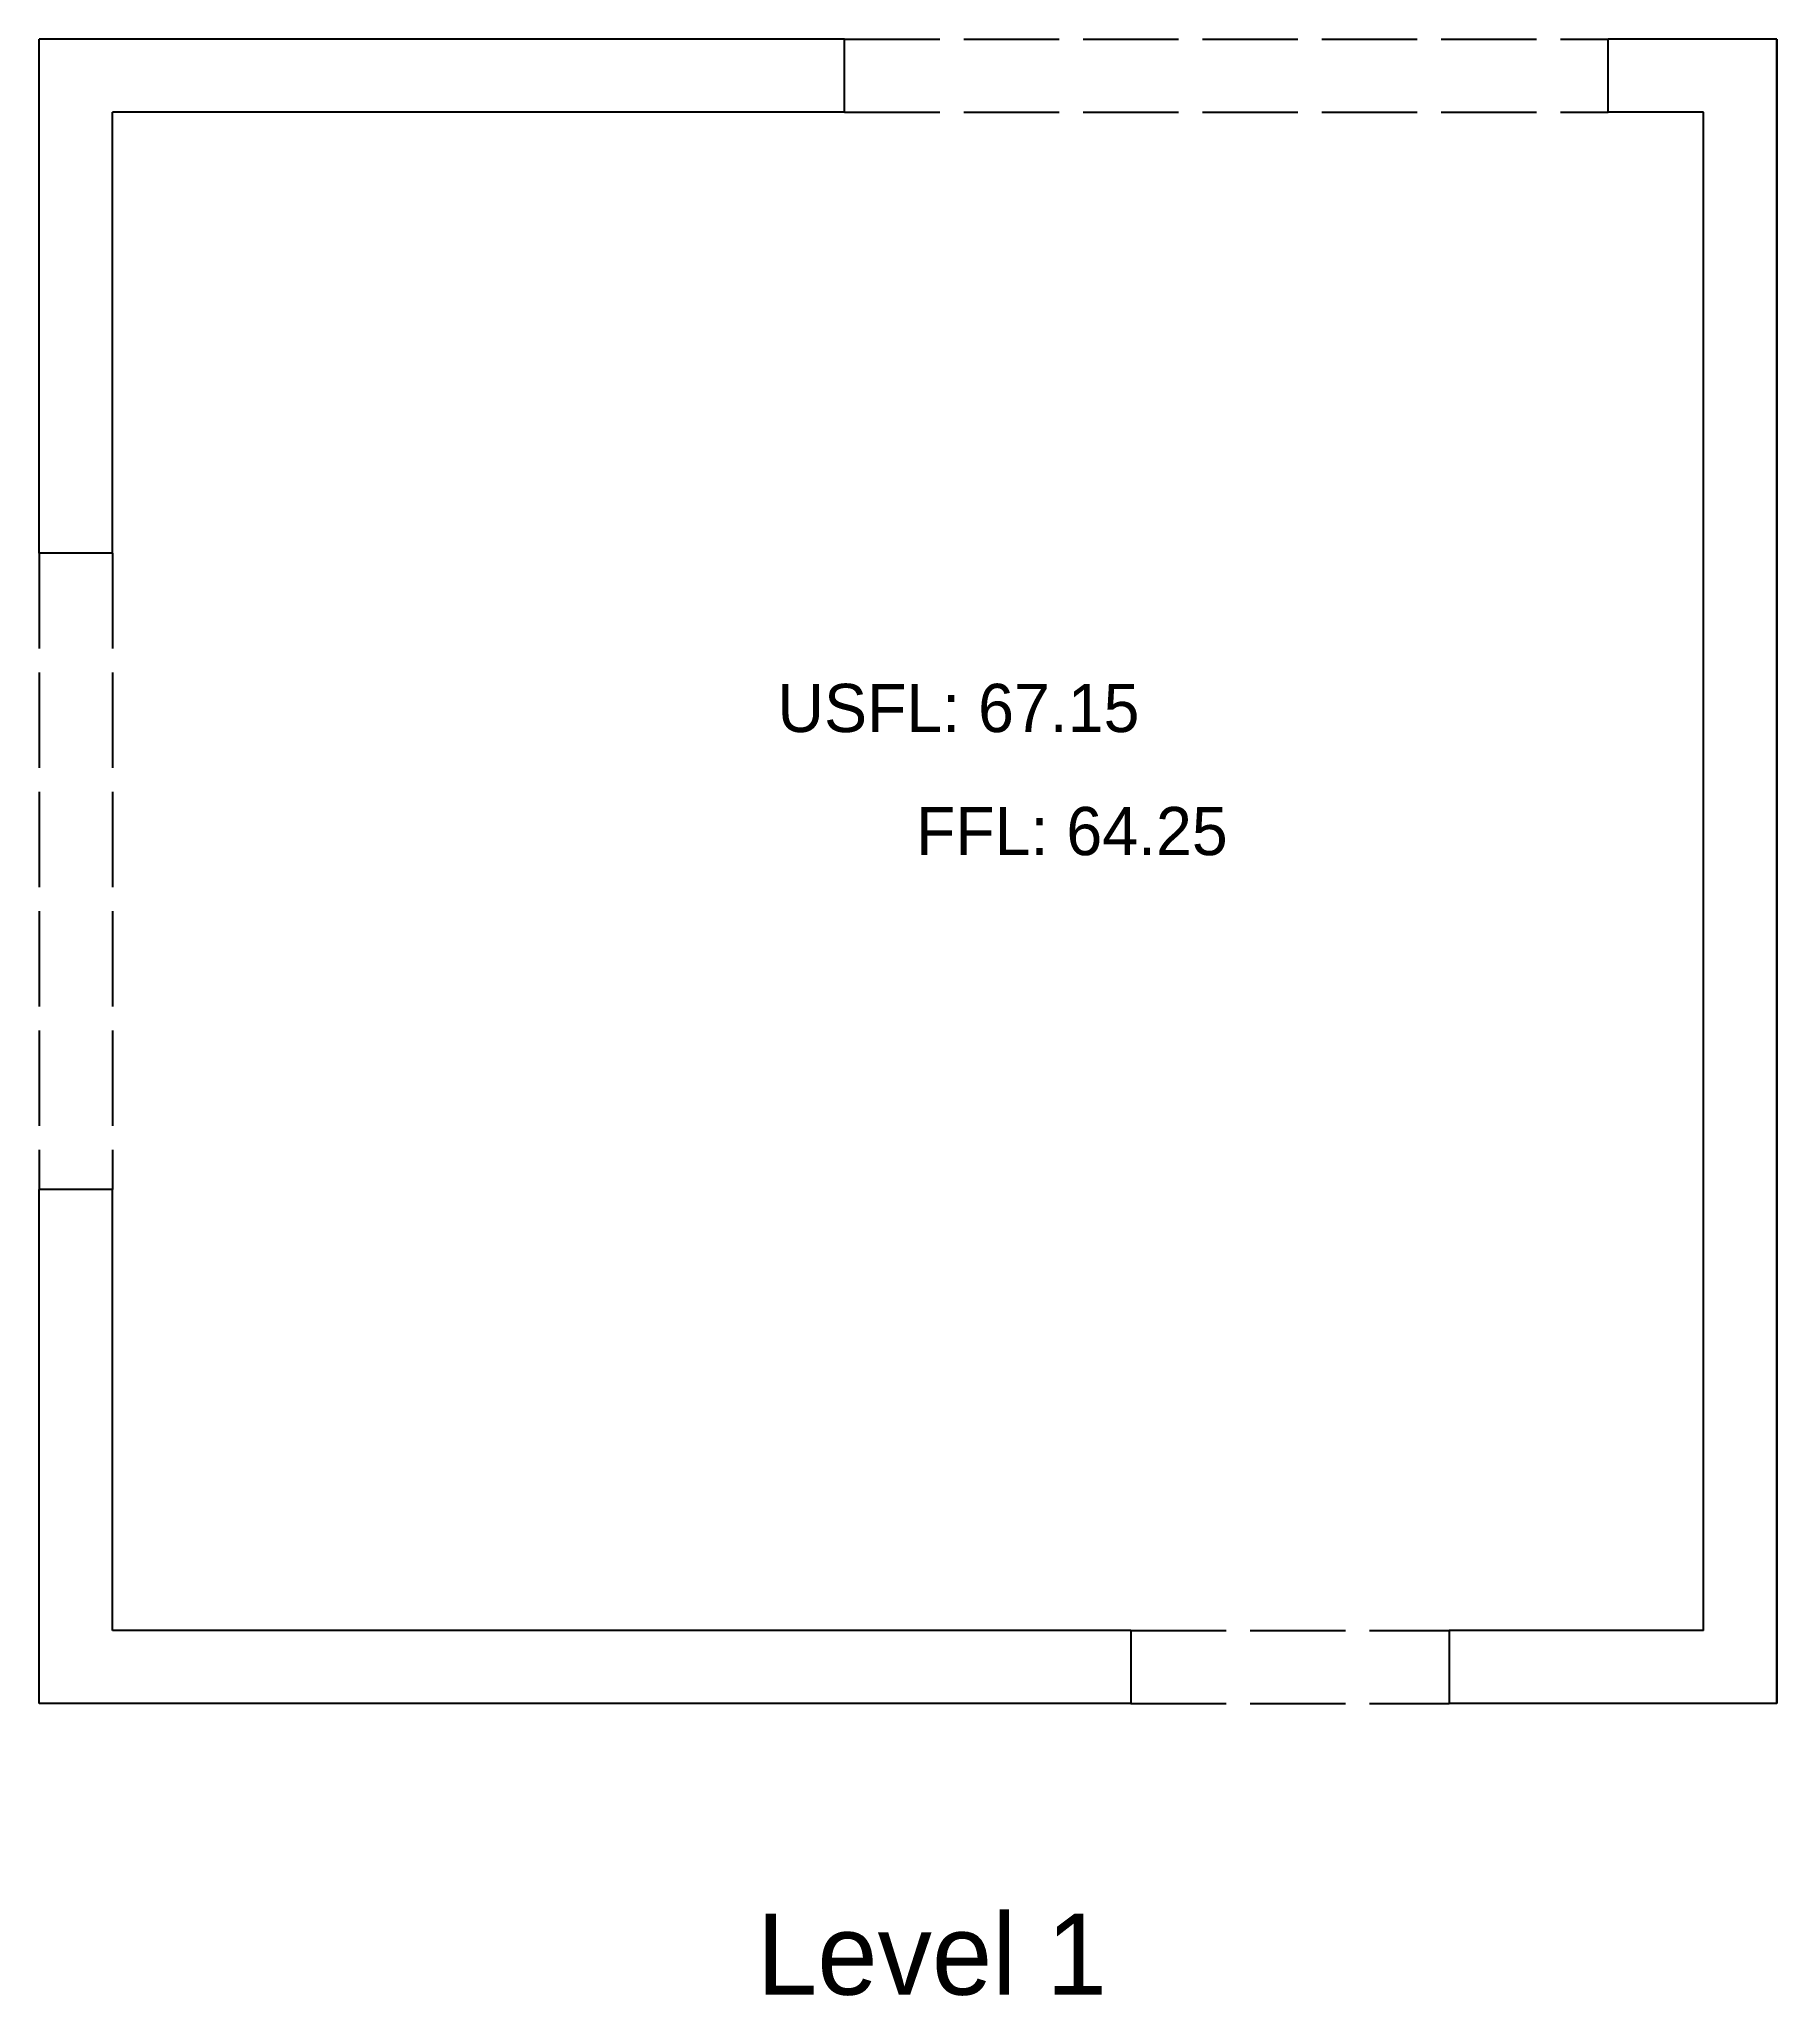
# Model space of a CAD drawing. Header units: millimetres. Extents: x 2091 to 7551, y 1547 to 7695.
import ezdxf

# ---------------------------------------------------------------- set-up
doc = ezdxf.new("R2010")
doc.units = ezdxf.units.MM
doc.linetypes.add('ACAD_ISO02W100', pattern=[15, 12, -3])
for name, color, linetype in [('Arches', 5, 'ACAD_ISO02W100'), ('Beams', 1, 'ACAD_ISO02W100'), ('FFL', 90, 'Continuous'), ('USFL', 200, 'Continuous'), ('Walls', 7, 'Continuous')]:
    doc.layers.add(name, color=color, linetype=linetype)
doc.styles.add('CENTURY GOTHIC', font='GOTHIC.TTF')

msp = doc.modelspace()

# ---------------------------------------------------------------- linework, layer by layer
at = {"layer": 'Arches', "ltscale": 25}
for p, q in [((4621.2, 7695), (7021.2, 7695)), ((4621.2, 7465), (7021.2, 7465))]:
    msp.add_line(p, q, dxfattribs=at)
at = {"layer": 'Beams', "ltscale": 25}
for p, q in [((2091.3, 6080), (2091.3, 4080)), ((2321.3, 6080), (2321.3, 4080)), ((5521, 2695), (6521, 2695)), ((5521, 2465), (6521, 2465))]:
    msp.add_line(p, q, dxfattribs=at)
at = {"layer": 'Walls', "color": 7}
for p, q in [((2091.3, 6080), (2091.3, 7695)), ((4621.2, 7695), (2091.3, 7695)), ((4621.2, 7465), (4621.2, 7695)), ((7551, 7695), (7021.2, 7695)), ((7021.2, 7465), (7021.2, 7695)), ((7551, 2465), (7551, 7695)), ((7551, 7695), (7551, 2465)), ((2321.3, 6080), (2321.3, 7465)), ((4621.2, 7465), (2321.3, 7465)), ((7321, 7465), (7021.2, 7465)), ((7321, 2695), (7321, 7465)), ((2321.3, 6080), (2091.3, 6080)), ((2091.3, 2465), (2091.3, 4080)), ((2321.3, 4080), (2091.3, 4080)), ((2321.3, 2695), (2321.3, 4080)), ((5521, 2695), (2321.3, 2695)), ((5521, 2695), (5521, 2465)), ((7321, 2695), (6521, 2695)), ((6521, 2695), (6521, 2465)), ((5521, 2465), (2091.3, 2465)), ((7551, 2465), (6521, 2465))]:
    msp.add_line(p, q, dxfattribs=at)

# ---------------------------------------------------------------- texts
at = {"color": 7, "lineweight": 18, "ltscale": 30, "insert": (4896.3, 1676), "char_height": 255, "width": 5608.537, "attachment_point": 5, "style": 'CENTURY GOTHIC'}
msp.add_mtext('\\A1;Level 1', dxfattribs=at)
at = {"layer": 'FFL', "lineweight": 18, "ltscale": 30, "insert": (5335.9, 5205.6), "char_height": 151.47, "width": 3331.471, "attachment_point": 5, "style": 'CENTURY GOTHIC'}
msp.add_mtext('\\A1;FFL: 64.25', dxfattribs=at)
at = {"layer": 'USFL', "lineweight": 18, "ltscale": 30, "insert": (4979.7, 5592.4), "char_height": 151.47, "width": 3331.471, "attachment_point": 5, "style": 'CENTURY GOTHIC'}
msp.add_mtext('\\A1;USFL: 67.15', dxfattribs=at)

doc.saveas('drawing.dxf')
